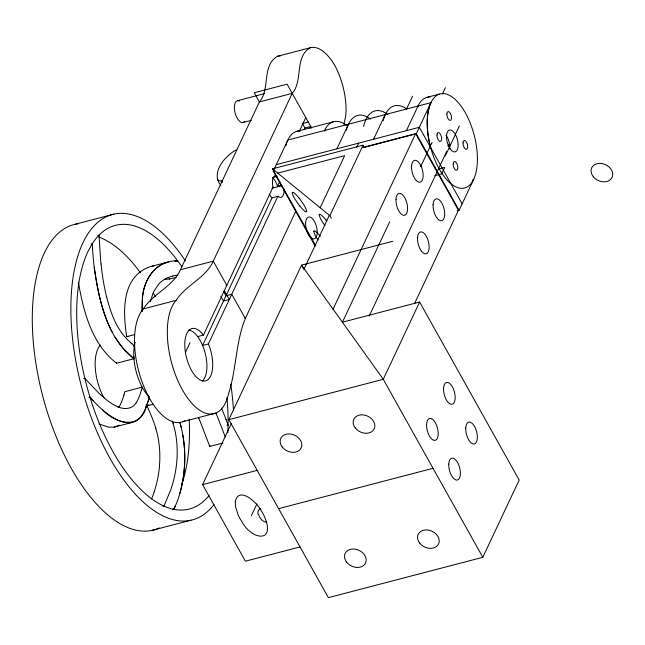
<?xml version="1.0" encoding="UTF-8"?>
<svg xmlns="http://www.w3.org/2000/svg" width="645" height="645" viewBox="0 0 645 645"><rect width="100%" height="100%" fill="white"/><g stroke="black" fill="none" stroke-linecap="round" stroke-linejoin="round"><path stroke-width="0.97" d="M142.231 300.602L142.118 311.188M142.376 298.635L142.126 311.422M159.452 465.884C160.492 453.193 159.468 440.269 155.703 428.078M142.376 298.683C143.303 283.816 151.035 267.796 165.934 262.692A145.448 67.733 75.4 0 1 174.827 260.919L177.73 260.886L175.561 261.459M142.577 296.724C143.899 282.413 151.841 267.385 166.168 262.612M150.446 301.602L153.349 292.233L158.428 284.477M179.802 493.594C186.292 470.528 186.518 445.639 179.915 422.572M148.826 398.763L146.197 406.947L143.625 412.59L140.626 417.138L136.675 420.677L134.208 421.894L114.181 427.143L108.433 427.143L98.959 423.934M123.969 394.917L124.84 391.684L142.214 387.145L141.344 390.378M343.882 124.235L345.607 116.648L346.043 111.666A48.028 22.373 75.4 0 0 342.487 84.729C339.044 72.788 333.836 60.703 324.362 52.301A48.028 22.373 75.4 0 0 310.293 47.73L277.471 56.292C261.338 65.637 270.578 89.01 259.403 101.942L180.447 269.731C172.715 286.807 153.22 293.459 143.319 308.923A60.88 28.348 75.4 0 0 142.343 382.622A60.88 28.348 75.4 0 0 184.768 420.742M151.551 498.98L153.316 494.505A111.972 52.148 75.4 0 0 154.236 491.909M295.676 211.455L245.318 318.477C235.522 342.543 236.554 369.351 228.483 393.958A60.88 28.348 75.4 0 1 182.301 389.669A60.88 28.348 75.4 0 1 176.133 300.344C186.034 284.88 205.529 278.229 213.261 261.161L292.217 93.364C303.4 80.431 294.16 57.058 310.293 47.722M172.739 509.55L173.819 509.268L175.496 505.672M173.819 509.268L175.456 505.761A145.448 67.733 75.4 0 0 179.907 493.231C185.171 474.397 186.171 454.378 182.833 435.109M315.074 245.971L273.23 171.135L287.864 140.038L430.908 102.66L416.291 133.757L363.844 147.455L363.07 145.173L272.496 168.837L315.744 245.801M457.168 210.834L459.111 210.326L473.728 179.237L472.922 179.447M185.365 352.581L190.065 342.584M284.026 189.235A11.271 5.249 75.4 0 1 277.866 196.298L208.391 343.946A27.058 12.602 75.4 0 1 204.546 381.058A27.058 12.602 75.4 0 1 184.792 345.736A27.058 12.602 75.4 0 1 203.425 335.069L273.029 187.155A11.271 5.249 75.4 0 1 276.399 175.464M299.401 131.12L305.762 117.592M277.866 196.298L272.077 197.805L202.603 345.462L208.391 343.946M272.383 177.73A11.271 5.249 75.4 0 1 277.471 186.349L279.583 181.858M304.093 129.774L304.94 127.976L310.729 126.468L309.882 128.258M336.916 148.818L348.502 124.195M320.146 207.73L344.664 155.63L277.737 173.118M356.717 147.334L358.701 143.126M389.693 221.735L342.414 322.21L419.629 302.029L519.169 480.025L482.807 557.296L328.378 597.649L228.838 419.653L301.562 265.119L392.829 241.262M300.022 546.936L245.406 561.206L202.586 484.629L231.273 423.668M304.061 268.973L329.329 215.293M331.345 218.292L329.885 215.68L363.07 145.173M373.584 139.231L385.178 114.608M406.576 108.965L412.574 96.218M406.406 130.661L417.992 106.038A48.625 22.648 75.4 0 1 430.255 96.944M332.989 309.302L415.622 133.684L458.45 210.262L414.775 303.077M442.397 94.017L445.397 87.639M251.3 515.782L256.871 503.955M420.653 166.66L432.077 142.384M369.271 315.986L446.598 151.648M445.268 155.961L459.401 125.92M419.629 302.029L383.275 379.3L228.838 419.653M136.151 402.698C132.668 409.107 124.203 409.809 118.172 406.866M119.301 425.216L114.181 427.143M237.723 100.652L264.474 93.646M259.403 101.942L292.217 93.364M242.697 122.598L251.316 120.349M302.457 123.542L308.245 122.026M296.289 131.491L332.965 121.905M426.418 97.484L439.35 94.106M236.755 150.067L235.828 150.309A5.394 2.322 -29.2 0 0 234.587 150.801C223.952 157.372 210.641 173.336 220.88 185.518M276.278 164.66L419.339 127.283L462.159 203.852M217.478 179.439L218.784 180.689L220.614 181.011A5.289 2.282 -29.2 0 0 221.428 180.906L222.356 180.665M362.925 147.455L415.622 133.684M273.23 171.135L273.899 170.965M75.231 224.25L113.834 214.164M273.109 177.536L277.092 176.496M272.303 187.348L273.029 187.155M277.471 186.349L281.454 185.309M272.061 188.267L281.784 185.728M97.927 235.465L99.016 235.183L100.636 260.12A111.972 52.148 75.4 0 0 100.991 263.95M91.267 243.883L92.356 243.592A146.552 68.257 75.4 0 1 181.89 266.699M438.842 168.958L444.679 167.434L441.632 173.908L434.819 175.69M151.462 266.361L168.837 261.814M180.447 269.731L213.261 261.161L226.806 285.38L226.081 285.566M164.886 279.358L169.603 279.035L176.117 277.326M143.319 308.923L176.133 300.344M154.405 265.772A145.448 67.733 75.4 0 0 148.56 267.232C121.244 278.116 122.937 312.454 126.718 336.658L134.321 334.666M133.305 346.107L134.386 345.825L132.007 343.858M197.636 336.577L203.425 335.069M78.384 282.204C83.463 311.6 91.824 344.108 116.576 363.256L133.95 358.717L133.805 356.387M83.721 378.583L84.809 378.301L98.274 392.611A111.972 52.148 75.4 0 0 100.33 394.611M88.857 397.385L89.945 397.102L93.082 400.65M148.197 397.304L149.277 397.022A36.072 16.802 75.4 0 1 135.16 342.406M147.81 405.141L148.898 404.858M145.609 406.229L153.333 404.205M182.769 421.717L215.583 413.139M226.992 425.369L228.08 425.087L225.976 419.315M198.95 418.581A111.972 52.148 75.4 0 1 200.442 422.185L209.762 446.437L222.791 443.034M202.586 484.629L257.194 470.358M162.911 506.341L163.999 506.059L170.691 489.966A111.972 52.148 75.4 0 0 171.61 487.37M152.325 530.303L190.936 520.209M278.608 508.647L433.045 468.294M177.883 275.181L174.513 275.592A111.972 52.148 75.4 0 0 172.675 275.963M131.556 422.604C120.623 423.846 110.98 416.751 102.942 410.22A145.448 67.733 75.4 0 1 93.001 400.561L89.945 397.102M174.755 260.919L177.73 260.886M266.458 522.394C262.563 521.636 259.467 518.274 258.613 514.46M272.496 168.837L329.885 215.68M102.676 409.994C115.882 423.926 140.247 429.868 146.254 406.785C146.375 403.359 151.357 398.489 148.019 395.667M121.663 332.78C114.052 322.379 110.037 309.89 106.804 297.555M324.943 225.629L322.427 221.912A8.699 1.322 56.6 0 1 320.122 217.784L319.17 214.97A13.674 2.072 56.6 0 1 319.202 214.495M318.106 240.093L317.05 238.465A8.699 1.322 56.6 0 1 314.744 234.337L313.784 231.523A13.674 2.072 56.6 0 1 313.825 231.047M114.778 336.883L122.832 348.05L133.95 358.717C106.409 337.166 98.991 299.973 94.243 267.232M417.992 106.038L418.428 106.812M416.291 133.757L459.111 210.326M324.967 131.233L324.54 130.451A48.625 22.648 75.4 0 1 346.51 125.332M311.696 128.194L287.081 84.181L254.267 92.759L259.621 102.329M302.231 123.139L304.94 127.976M482.807 557.296L383.275 379.3L301.562 265.119L304.013 269.497M221.428 180.906L222.396 182.64M245.318 318.477L231.773 294.257L225.984 295.773L223.501 291.33M224.323 290.661L229.289 299.538L223.501 301.046L220.792 296.208M112.23 332.32C102.079 312.228 97.282 289.911 94.307 267.74A145.448 67.733 75.4 0 1 92.606 249.244M146.729 405.423L148.56 409.39M225.282 437.012L217.817 417.646A111.972 52.148 75.4 0 0 216.325 414.042M173.078 423.539C176.843 435.73 177.867 448.654 176.827 461.336A114.915 53.519 75.4 0 1 171.522 487.233M179.963 422.717L181.156 427.224M92.614 249.389L92.356 243.592L87.849 251.784A146.552 68.257 75.4 0 0 107.409 441.188A146.552 68.257 75.4 0 0 209.23 495.239M244.536 121.534A11.271 5.249 75.4 0 1 235.054 112.657A11.271 5.249 75.4 0 1 239.448 101.007M277.471 56.3A48.028 22.373 75.4 0 1 280.277 55.93M188.751 329.942A27.058 12.602 75.4 0 1 205.094 352.791A27.058 12.602 75.4 0 1 202.337 381.042M272.077 197.805A11.271 5.249 75.4 0 1 269.223 194.064M285.8 145.875A48.625 22.648 75.4 0 1 300.127 130.943M346.405 130.169A48.625 22.648 75.4 0 1 370.585 119.156M430.65 147.512A48.625 22.639 75.3 0 1 430.908 102.66M446.05 135.152A11.271 5.249 75.4 0 1 449.694 149.003M306.585 211.471A17.947 2.717 56.6 0 1 299.796 205.94M299.828 206.021A13.674 2.072 56.6 0 1 298.756 204.634L295.507 199.942A8.699 1.322 56.6 0 1 293.193 195.814L292.241 192.992A13.674 2.072 56.6 0 1 292.282 192.516M292.37 192.645A17.947 2.717 56.6 0 1 299.151 198.184M299.127 198.104A13.674 2.072 56.6 0 1 300.199 199.482L303.448 204.183A8.699 1.322 56.6 0 1 305.754 208.311L306.714 211.133A13.674 2.072 56.6 0 1 306.673 211.608M313.913 231.176A17.947 2.717 56.6 0 1 320.363 236.304M319.291 214.624A17.947 2.717 56.6 0 1 326.08 220.163M326.048 220.082A13.674 2.072 56.6 0 1 326.757 220.985M266.764 522.256A7.055 5.7 31.6 0 1 266.466 522.2M257.944 514.267A10.546 6.773 45.5 0 1 260.282 508.542M383.203 120.696A48.625 22.648 75.4 0 1 406.229 108.666M104.03 397.997A36.072 16.802 75.4 0 1 100.33 345.115M226.935 397.53A146.552 68.257 75.4 0 1 227.83 432.634M118.18 407.011A114.915 53.519 75.4 0 1 100.346 394.45M141.279 390.289A76.642 35.693 75.4 0 1 136.216 402.819M123.905 394.829A76.642 35.693 75.4 0 1 118.841 407.358M106.731 297.571A114.915 53.519 75.4 0 1 101.08 263.99M132.015 343.745A76.642 35.693 75.4 0 1 121.639 332.893M116.576 363.256A36.072 16.802 75.4 0 1 116.511 362.385M126.718 336.658A36.072 16.802 75.4 0 1 128.468 336.585M158.372 284.34A114.915 53.519 75.4 0 1 172.723 276.141M169.038 278.132A146.552 68.257 75.4 0 1 169.603 279.035M209.859 445.429A146.552 68.257 75.4 0 1 209.762 446.437M215.857 413.155A114.915 53.519 75.4 0 1 216.26 414.114M198.483 417.694A114.915 53.519 75.4 0 1 198.886 418.653M221.501 408.124A145.439 67.733 75.4 0 1 226.032 419.46M172.344 421.072A76.642 35.693 75.4 0 1 173.142 423.507M159.533 465.956A114.915 53.519 75.4 0 1 154.147 491.772M148.519 409.446A76.642 35.693 75.4 0 1 155.767 428.046M159.363 527.941A157.823 73.506 75.4 0 1 43.062 397.368A157.823 73.506 75.4 0 1 78.368 223.718M214.076 504.487A157.823 73.506 75.4 0 1 105.377 449.71A157.823 73.506 75.4 0 1 81.455 246.1A157.823 73.506 75.4 0 1 185.454 260.878M230.749 384.073A157.823 73.506 75.4 0 1 233.49 410.607M98.701 236.997A146.552 68.257 75.4 0 1 140.457 272.787M153.381 293.104A146.552 68.257 75.4 0 1 155.211 296.434M189.178 419.226A146.552 68.257 75.4 0 1 181.584 484.718M448.033 146.181A4.507 2.096 75.4 0 1 449.904 144.577M363.57 126.46A48.625 22.648 75.4 0 1 387.959 114.617M235.28 501.657L235.594 506.986L238.15 514.928A51.6 39.877 25.2 0 0 242.343 522.418C252.324 540.236 275.931 543.114 264.45 516.637A51.6 39.877 25.2 0 0 260.266 509.155C256.436 502.132 238.545 485.862 235.28 501.657M446.534 135.942A11.271 5.249 75.4 0 0 454.822 151.914A11.271 5.249 75.4 0 0 455.652 134.974A11.271 5.249 75.4 0 0 446.534 135.942M446.864 113.988A4.507 2.096 75.4 0 0 450.178 120.381A4.507 2.096 75.4 0 0 450.508 113.601A4.507 2.096 75.4 0 0 446.864 113.988M463.037 142.916A4.507 2.096 75.4 0 0 466.359 149.301A4.507 2.096 75.4 0 0 466.69 142.529A4.507 2.096 75.4 0 0 463.037 142.916M453.169 163.894A4.507 2.096 75.4 0 0 456.483 170.288A4.507 2.096 75.4 0 0 456.813 163.508A4.507 2.096 75.4 0 0 453.169 163.894M436.988 134.966A4.507 2.096 75.4 0 0 440.309 141.36A4.507 2.096 75.4 0 0 440.64 134.579A4.507 2.096 75.4 0 0 436.988 134.966M427.232 121.857A48.625 22.631 75.4 0 0 464.36 188.05A48.625 22.631 75.4 0 0 465.4 112.923A48.625 22.631 75.4 0 0 427.232 121.857M443.558 388.355A11.271 5.249 75.4 0 0 451.847 404.326A11.271 5.249 75.4 0 0 452.677 387.379A11.271 5.249 75.4 0 0 443.558 388.355M465.746 428.038A11.271 5.249 75.4 0 0 474.043 444.01A11.271 5.249 75.4 0 0 474.873 427.071A11.271 5.249 75.4 0 0 465.746 428.038M426.587 424.41A11.271 5.249 75.4 0 0 434.883 440.39A11.271 5.249 75.4 0 0 435.714 423.443A11.271 5.249 75.4 0 0 426.587 424.41M448.783 464.094A11.271 5.249 75.4 0 0 457.071 480.074A11.271 5.249 75.4 0 0 457.902 463.126A11.271 5.249 75.4 0 0 448.783 464.094M355.258 427.933A11.271 8.708 25.2 0 0 373.947 429.344A11.271 8.708 25.2 0 0 362.821 414.856A11.271 8.708 25.2 0 0 355.258 427.933M419.629 543.042A11.271 8.708 25.2 0 0 438.31 544.453A11.271 8.708 25.2 0 0 427.184 529.956A11.271 8.708 25.2 0 0 419.629 543.042M346.607 562.126A11.271 8.708 25.2 0 0 365.288 563.537A11.271 8.708 25.2 0 0 354.161 549.04A11.271 8.708 25.2 0 0 346.607 562.126M282.236 447.017A11.271 8.708 25.2 0 0 300.925 448.428A11.271 8.708 25.2 0 0 289.798 433.932A11.271 8.708 25.2 0 0 282.236 447.017M433.085 204.787A11.271 5.249 75.4 0 0 441.382 220.759A11.271 5.249 75.4 0 0 442.212 203.82A11.271 5.249 75.4 0 0 433.085 204.787M411.542 166.265A11.271 5.249 75.4 0 0 419.839 182.237A11.271 5.249 75.4 0 0 420.661 165.289A11.271 5.249 75.4 0 0 411.542 166.265M395.982 199.337A11.271 5.249 75.4 0 0 404.27 215.309A11.271 5.249 75.4 0 0 405.1 198.362A11.271 5.249 75.4 0 0 395.982 199.337M417.525 237.868A11.271 5.249 75.4 0 0 425.813 253.84A11.271 5.249 75.4 0 0 426.643 236.892A11.271 5.249 75.4 0 0 417.525 237.868M593.36 176.77A11.271 8.708 25.2 0 0 611.968 177.673A11.271 8.708 25.2 0 0 600.366 163.395A11.271 8.708 25.2 0 0 593.36 176.77M305.601 223.033A11.271 5.249 75.4 0 0 313.938 238.924A11.271 5.249 75.4 0 0 314.687 221.904A11.271 5.249 75.4 0 0 305.601 223.033"/></g></svg>
